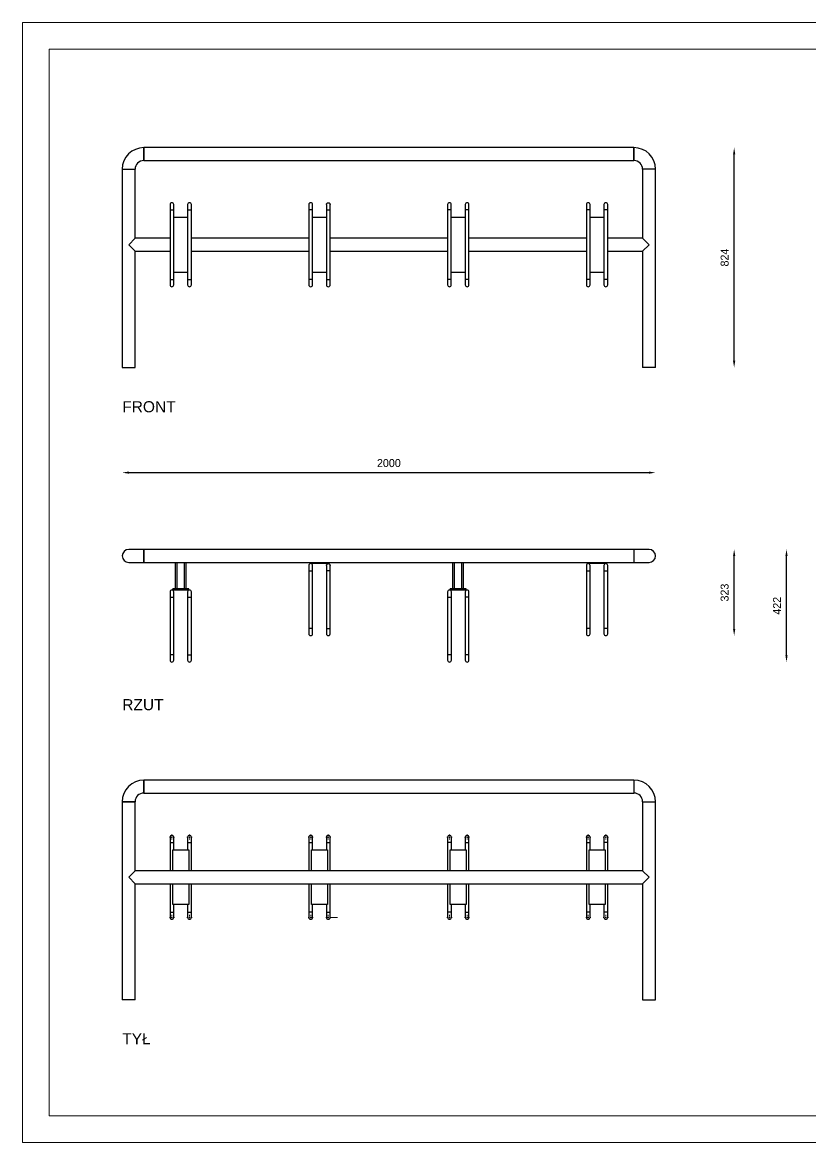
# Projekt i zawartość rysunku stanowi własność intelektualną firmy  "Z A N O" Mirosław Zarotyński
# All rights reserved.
# Model space of a CAD drawing. Header units: millimetres. Extents: x 4169 to 10109, y -3451 to 749.
# Drawn here: x 4169 to 7122, y -3451 to 749 of the extents above; entities that cross this region are included whole.
import ezdxf

# ---------------------------------------------------------------- set-up
doc = ezdxf.new("R2010")
doc.units = ezdxf.units.MM
doc.header["$PDSIZE"] = -1
doc.layers.add('tabelka', color=155, linetype='Continuous')
doc.layers.add('WYMIAR', color=96, linetype='Continuous')
doc.dimstyles.new('1-1', dxfattribs={"dimtxt": 30, "dimasz": 25, "dimexe": 6.25, "dimexo": 30, "dimgap": 20.625, "dimtad": 1, "dimdec": 1, "dimtxsty": 'Standard', "dimcen": 0, "dimclrd": 2, "dimclre": 2, "dimclrt": 2, "dimadec": 0, "dimazin": 0, "dimtfac": 1, "dimtdec": 1, "dimtmove": 0, "dimatfit": 3, "dimfxl": 0, "dimarcsym": 0})

# ---------------------------------------------------------------- blocks, each defined once
blk = doc.blocks.new('front')
for p, q in [((6632.9, 279.1), (4796.4, 279.1)), ((4796.4, 254.9), (4796.4, 279.1)), ((4796.4, 279.1), (4796.4, 230.8)), ((4796.4, 230.8), (4796.4, 254.9)), ((6632.9, 279.1), (6632.9, 230.8)), ((6632.9, 254.9), (6632.9, 279.1)), ((6632.9, 230.8), (6632.9, 254.9)), ((4796.4, 230.8), (6632.9, 230.8)), ((4715.5, 198.2), (4715.5, -545.1)), ((4715.5, 198.2), (4763.8, 198.2)), ((4763.8, -60.9), (4763.8, 198.2)), ((6665.5, 198.2), (6665.5, -60.9)), ((6713.8, 198.2), (6665.5, 198.2)), ((6713.8, -545.1), (6713.8, 198.2)), ((4894.7, 65.4), (4894.7, 45.4)), ((4894.7, 45.4), (4894.7, -215.6)), ((4894.7, 45.4), (4908.7, 45.4)), ((4908.7, 45.4), (4908.7, 65.4)), ((4908.7, -215.6), (4908.7, 45.4)), ((4960.7, 65.4), (4960.7, 45.4)), ((4960.7, 45.4), (4960.7, -215.6)), ((4960.7, 45.4), (4974.7, 45.4)), ((4974.7, 45.4), (4974.7, 65.4)), ((4974.7, -215.6), (4974.7, 45.4)), ((5414.7, 65.4), (5414.7, 45.4)), ((5414.7, 45.4), (5414.7, -215.6)), ((5421.7, 45.4), (5414.7, 45.4)), ((5428.7, 45.4), (5421.7, 45.4)), ((5428.7, 45.4), (5428.7, 65.4)), ((5428.7, -215.6), (5428.7, 45.4)), ((5480.7, 65.4), (5480.7, 45.4)), ((5480.7, 45.4), (5480.7, -215.6)), ((5480.7, 45.4), (5494.7, 45.4)), ((5494.7, 45.4), (5494.7, 65.4)), ((5494.7, -215.6), (5494.7, 45.4)), ((5934.7, 65.4), (5934.7, 45.4)), ((5934.7, 45.4), (5934.7, -215.6)), ((5941.7, 45.4), (5934.7, 45.4)), ((5948.7, 45.4), (5941.7, 45.4)), ((5948.7, 45.4), (5948.7, 65.4)), ((5948.7, -215.6), (5948.7, 45.4)), ((6000.7, 65.4), (6000.7, 45.4)), ((6000.7, 45.4), (6000.7, -215.6)), ((6007.7, 45.4), (6000.7, 45.4)), ((6014.7, 45.4), (6007.7, 45.4)), ((6014.7, 45.4), (6014.7, 65.4)), ((6014.7, -215.6), (6014.7, 45.4)), ((6454.7, 65.4), (6454.7, 45.4)), ((6454.7, 45.4), (6454.7, -215.6)), ((6461.7, 45.4), (6454.7, 45.4)), ((6468.7, 45.4), (6461.7, 45.4)), ((6468.7, 45.4), (6468.7, 65.4)), ((6468.7, -215.6), (6468.7, 45.4)), ((6520.7, 65.4), (6520.7, 45.4)), ((6520.7, 45.4), (6520.7, -215.6)), ((6527.7, 45.4), (6520.7, 45.4)), ((6534.7, 45.4), (6527.7, 45.4)), ((6534.7, 45.4), (6534.7, 65.4)), ((6534.7, -215.6), (6534.7, 45.4)), ((4960.7, 17.4), (4908.7, 17.4)), ((5480.7, 17.4), (5428.7, 17.4)), ((6000.7, 17.4), (5948.7, 17.4)), ((6520.7, 17.4), (6468.7, 17.4)), ((4739.7, -85.1), (4763.8, -60.9)), ((4894.7, -60.9), (4763.8, -60.9)), ((5414.7, -60.9), (4974.7, -60.9)), ((5934.7, -60.9), (5494.7, -60.9)), ((6454.7, -60.9), (6014.7, -60.9)), ((6665.5, -60.9), (6534.7, -60.9)), ((6665.5, -60.9), (6689.7, -85.1)), ((4763.8, -109.2), (4739.7, -85.1)), ((4763.8, -545.1), (4763.8, -109.2)), ((4763.8, -109.2), (4894.7, -109.2)), ((4974.7, -109.2), (5414.7, -109.2)), ((5494.7, -109.2), (5934.7, -109.2)), ((6014.7, -109.2), (6454.7, -109.2)), ((6534.7, -109.2), (6665.5, -109.2)), ((6689.7, -85.1), (6665.5, -109.2)), ((6665.5, -109.2), (6665.5, -545.1)), ((4908.7, -187.6), (4960.7, -187.6)), ((5428.7, -187.6), (5480.7, -187.6)), ((5948.7, -187.6), (6000.7, -187.6)), ((6468.7, -187.6), (6520.7, -187.6)), ((4894.7, -215.6), (4894.7, -235.6)), ((4894.7, -215.6), (4908.7, -215.6)), ((4908.7, -235.6), (4908.7, -215.6)), ((4960.7, -215.6), (4960.7, -235.6)), ((4960.7, -215.6), (4974.7, -215.6)), ((4974.7, -235.6), (4974.7, -215.6)), ((5414.7, -215.6), (5414.7, -235.6)), ((5421.7, -215.6), (5414.7, -215.6)), ((5428.7, -215.6), (5421.7, -215.6)), ((5428.7, -235.6), (5428.7, -215.6)), ((5480.7, -215.6), (5480.7, -235.6)), ((5480.7, -215.6), (5494.7, -215.6)), ((5494.7, -235.6), (5494.7, -215.6)), ((5934.7, -215.6), (5934.7, -235.6)), ((5941.7, -215.6), (5934.7, -215.6)), ((5948.7, -215.6), (5941.7, -215.6)), ((5948.7, -235.6), (5948.7, -215.6)), ((6000.7, -215.6), (6000.7, -235.6)), ((6007.7, -215.6), (6000.7, -215.6)), ((6014.7, -215.6), (6007.7, -215.6)), ((6014.7, -235.6), (6014.7, -215.6)), ((6454.7, -215.6), (6454.7, -235.6)), ((6468.7, -215.6), (6454.7, -215.6)), ((6468.7, -235.6), (6468.7, -215.6)), ((6520.7, -215.6), (6520.7, -235.6)), ((6527.7, -215.6), (6520.7, -215.6)), ((6534.7, -215.6), (6527.7, -215.6)), ((6534.7, -235.6), (6534.7, -215.6)), ((4715.5, -545.1), (4763.8, -545.1)), ((6713.8, -545.1), (6665.5, -545.1))]:
    blk.add_line(p, q)
at = {"flags": 128}
blk.add_lwpolyline([(5480.7, 65.4), (5480.9, 67), (5481.4, 68.5), (5482.2, 69.8), (5483.3, 70.9), (5484.7, 71.7), (5486.1, 72.2), (5487.7, 72.4), (5489.3, 72.2), (5490.7, 71.7), (5492.1, 70.9), (5493.2, 69.8), (5494, 68.5), (5494.5, 67), (5494.7, 65.4), (5494.7, 65.4)], dxfattribs=at)
for centre, radius, start, end in [((4796.4, 198.2), 80.9, 90, 180), ((6632.9, 198.2), 80.9, 0, 90), ((4796.4, 198.2), 32.6, 90, 180), ((6632.9, 198.2), 32.6, 0, 90), ((4901.7, 65.4), 7, 0, 180), ((4967.7, 65.4), 7, 0, 180), ((5421.7, 65.4), 7, 90, 180), ((5421.7, 65.4), 7, 0, 90), ((5941.7, 65.4), 7, 90, 180), ((5941.7, 65.4), 7, 0, 90), ((6007.7, 65.4), 7, 0, 180), ((6461.7, 65.4), 7, 90, 180), ((6461.7, 65.4), 7, 0, 90), ((6527.7, 65.4), 7, 90, 180), ((6527.7, 65.4), 7, 0, 90), ((4901.7, -235.6), 7, 180, 0), ((4967.7, -235.6), 7, 180, 0), ((5421.7, -235.6), 7, 180, 270), ((5421.7, -235.6), 7, 270, 0), ((5487.7, -235.6), 7, 180, 0), ((5941.7, -235.6), 7, 180, 270), ((5941.7, -235.6), 7, 270, 0), ((6007.7, -235.6), 7, 180, 270), ((6007.7, -235.6), 7, 270, 0), ((6461.7, -235.6), 7, 180, 0), ((6527.7, -235.6), 7, 180, 270), ((6527.7, -235.6), 7, 270, 0)]:
    blk.add_arc(centre, radius, start, end)
blk = doc.blocks.new('rzut')
for p, q in [((1261.7, -25.2), (1205, -25.2)), ((3098.2, -25.2), (1261.7, -25.2)), ((1261.7, -73.5), (1261.7, -25.2)), ((1261.7, -25.2), (1261.7, -49.4)), ((3155, -25.2), (3098.2, -25.2)), ((3098.2, -25.2), (3098.2, -73.5)), ((1205, -73.5), (1261.7, -73.5)), ((1261.7, -49.4), (1261.7, -73.5)), ((1261.7, -73.5), (3098.2, -73.5)), ((1380, -173.4), (1380, -73.5)), ((1386.4, -173.4), (1386.4, -73.5)), ((1413.6, -173.4), (1413.6, -73.5)), ((1420, -173.4), (1420, -73.5)), ((1890, -73.5), (1890, -78.4)), ((1950, -78.4), (1890, -78.4)), ((1950, -73.5), (1950, -78.4)), ((2420, -173.4), (2420, -73.5)), ((2426.4, -173.4), (2426.4, -73.5)), ((2453.6, -173.4), (2453.6, -73.5)), ((2460, -173.4), (2460, -73.5)), ((2930, -73.5), (2930, -78.4)), ((2990, -78.4), (2930, -78.4)), ((2990, -73.5), (2990, -78.4)), ((3098.2, -73.5), (3155, -73.5)), ((1880, -85.4), (1880, -105.4)), ((1880, -105.4), (1880, -321.4)), ((1880, -105.4), (1894, -105.4)), ((1894, -105.4), (1894, -85.4)), ((1894, -321.4), (1894, -105.4)), ((1946, -85.4), (1946, -105.4)), ((1946, -105.4), (1946, -321.4)), ((1953, -105.4), (1946, -105.4)), ((1960, -105.4), (1953, -105.4)), ((1960, -105.4), (1960, -85.4)), ((1960, -321.4), (1960, -105.4)), ((2920, -85.4), (2920, -105.4)), ((2920, -105.4), (2920, -321.4)), ((2920, -105.4), (2934, -105.4)), ((2934, -105.4), (2934, -85.4)), ((2934, -321.4), (2934, -105.4)), ((2986, -85.4), (2986, -105.4)), ((2986, -105.4), (2986, -321.4)), ((2986, -105.4), (3000, -105.4)), ((3000, -105.4), (3000, -85.4)), ((3000, -321.4), (3000, -105.4)), ((1360, -184.4), (1360, -204.4)), ((1360, -204.4), (1360, -420.4)), ((1360, -204.4), (1374, -204.4)), ((1370, -178.1), (1370, -173.4)), ((1430, -173.4), (1370, -173.4)), ((1429.4, -178.4), (1370.6, -178.4)), ((1374, -204.4), (1374, -184.4)), ((1374, -420.4), (1374, -204.4)), ((1426, -184.4), (1426, -204.4)), ((1426, -204.4), (1426, -420.4)), ((1426, -204.4), (1440, -204.4)), ((1430, -178.1), (1430, -173.4)), ((1440, -204.4), (1440, -184.4)), ((1440, -420.4), (1440, -204.4)), ((2400, -184.4), (2400, -204.4)), ((2400, -204.4), (2400, -420.4)), ((2400, -204.4), (2414, -204.4)), ((2470, -173.4), (2410, -173.4)), ((2410, -178.1), (2410, -173.4)), ((2469.4, -178.4), (2410.6, -178.4)), ((2414, -204.4), (2414, -184.4)), ((2414, -420.4), (2414, -204.4)), ((2466, -184.4), (2466, -204.4)), ((2466, -204.4), (2466, -420.4)), ((2480, -204.4), (2466, -204.4)), ((2470, -178.1), (2470, -173.4)), ((2480, -204.4), (2480, -184.4)), ((2480, -420.4), (2480, -204.4)), ((1880, -321.4), (1880, -341.4)), ((1887, -321.4), (1880, -321.4)), ((1894, -321.4), (1887, -321.4)), ((1894, -341.4), (1894, -321.4)), ((1946, -321.4), (1946, -341.4)), ((1946, -321.4), (1960, -321.4)), ((1960, -341.4), (1960, -321.4)), ((2920, -321.4), (2920, -341.4)), ((2927, -321.4), (2920, -321.4)), ((2934, -321.4), (2927, -321.4)), ((2934, -341.4), (2934, -321.4)), ((2986, -321.4), (2986, -341.4)), ((2993, -321.4), (2986, -321.4)), ((3000, -321.4), (2993, -321.4)), ((3000, -341.4), (3000, -321.4)), ((1360, -420.4), (1360, -440.4)), ((1374, -420.4), (1360, -420.4)), ((1374, -440.4), (1374, -420.4)), ((1426, -420.4), (1426, -440.4)), ((1426, -420.4), (1440, -420.4)), ((1440, -440.4), (1440, -420.4)), ((2400, -420.4), (2400, -440.4)), ((2407, -420.4), (2400, -420.4)), ((2414, -420.4), (2407, -420.4)), ((2414, -440.4), (2414, -420.4)), ((2466, -420.4), (2466, -440.4)), ((2480, -420.4), (2466, -420.4)), ((2480, -440.4), (2480, -420.4))]:
    blk.add_line(p, q)
at = {"flags": 128}
for points in [[(1946, -85.4), (1946.2, -83.8), (1946.7, -82.3), (1947.5, -81), (1948.6, -79.9), (1949.9, -79.1), (1951.4, -78.6), (1953, -78.4), (1954.5, -78.6), (1956, -79.1), (1957.3, -79.9), (1958.5, -81), (1959.3, -82.3), (1959.8, -83.8), (1960, -85.4), (1960, -85.4)], [(1946, -341.4), (1946.2, -342.9), (1946.7, -344.4), (1947.5, -345.7), (1948.6, -346.9), (1949.9, -347.7), (1951.4, -348.2), (1953, -348.4), (1954.5, -348.2), (1956, -347.7), (1957.3, -346.9), (1958.5, -345.7), (1959.3, -344.4), (1959.8, -342.9), (1960, -341.4), (1960, -341.4)]]:
    blk.add_lwpolyline(points, dxfattribs=at)
for centre, radius, start, end in [((1205, -49.4), 24.2, 90, 180), ((1205, -49.4), 24.2, 90, 270), ((3155, -49.4), 24.2, 0, 90), ((3155, -49.4), 24.2, 270, 90), ((1205, -49.4), 24.2, 180, 270), ((1887, -85.4), 7, 90, 180), ((1887, -85.4), 7, 0, 90), ((2927, -85.4), 7, 0, 180), ((2993, -85.4), 7, 90, 180), ((2993, -85.4), 7, 0, 90), ((3155, -49.4), 24.2, 270, 0), ((1367, -184.4), 7, 0, 180), ((1433, -184.4), 7, 0, 180), ((2407, -184.4), 7, 90, 180), ((2407, -184.4), 7, 0, 90), ((2473, -184.4), 7, 0, 180), ((1887, -341.4), 7, 180, 270), ((1887, -341.4), 7, 270, 0), ((2927, -341.4), 7, 180, 270), ((2927, -341.4), 7, 270, 0), ((2993, -341.4), 7, 180, 270), ((2993, -341.4), 7, 270, 0), ((1367, -440.4), 7, 180, 0), ((1433, -440.4), 7, 180, 0), ((2407, -440.4), 7, 180, 270), ((2407, -440.4), 7, 270, 0), ((2473, -440.4), 7, 180, 270), ((2473, -440.4), 7, 270, 0)]:
    blk.add_arc(centre, radius, start, end)
blk = doc.blocks.new('SW_CENTERMARKSYMBOL_36')
at = {"color": 0, "linetype": 'Continuous', "lineweight": 0}
for p, q in [((-5, 0), (-9.5, 0)), ((0, 0), (-2.5, 0)), ((0, 5), (0, 9.5)), ((0, 0), (0, 2.5)), ((0, 0), (0, -2.5)), ((0, 0), (2.5, 0)), ((5, 0), (9.5, 0)), ((0, -5), (0, -9.5))]:
    blk.add_line(p, q, dxfattribs=at)
blk = doc.blocks.new('SW_CENTERMARKSYMBOL_37')
at = {"color": 0, "linetype": 'Continuous', "lineweight": 0}
for p, q in [((-5, 0), (-9.5, 0)), ((0, 0), (-2.5, 0)), ((0, 5), (0, 9.5)), ((0, 0), (0, 2.5)), ((0, 0), (0, -2.5)), ((0, 0), (2.5, 0)), ((5, 0), (9.5, 0)), ((0, -5), (0, -9.5))]:
    blk.add_line(p, q, dxfattribs=at)
blk = doc.blocks.new('SW_CENTERMARKSYMBOL_38')
at = {"color": 0, "linetype": 'Continuous', "lineweight": 0}
for p, q in [((-5, 0), (-9.5, 0)), ((0, 0), (-2.5, 0)), ((0, 5), (0, 9.5)), ((0, 0), (0, 2.5)), ((0, 0), (0, -2.5)), ((0, 0), (2.5, 0)), ((5, 0), (34.1, 0)), ((0, -5), (0, -9.5))]:
    blk.add_line(p, q, dxfattribs=at)
blk = doc.blocks.new('SW_CENTERMARKSYMBOL_39')
at = {"color": 0, "linetype": 'Continuous', "lineweight": 0}
for p, q in [((-5, 0), (-9.5, 0)), ((0, 0), (-2.5, 0)), ((0, 5), (0, 9.5)), ((0, 0), (0, 2.5)), ((0, 0), (0, -2.5)), ((0, 0), (2.5, 0)), ((5, 0), (9.5, 0)), ((0, -5), (0, -9.5))]:
    blk.add_line(p, q, dxfattribs=at)
blk = doc.blocks.new('SW_CENTERMARKSYMBOL_40')
at = {"color": 0, "linetype": 'Continuous', "lineweight": 0}
for p, q in [((-5, 0), (-9.5, 0)), ((0, 0), (-2.5, 0)), ((0, 5), (0, 9.5)), ((0, 0), (0, 2.5)), ((0, 0), (0, -2.5)), ((0, 0), (2.5, 0)), ((5, 0), (9.5, 0)), ((0, -5), (0, -9.5))]:
    blk.add_line(p, q, dxfattribs=at)
blk = doc.blocks.new('SW_CENTERMARKSYMBOL_41')
at = {"color": 0, "linetype": 'Continuous', "lineweight": 0}
for p, q in [((-5, 0), (-9.5, 0)), ((0, 0), (-2.5, 0)), ((0, 5), (0, 9.5)), ((0, 0), (0, 2.5)), ((0, 0), (0, -2.5)), ((0, 0), (2.5, 0)), ((5, 0), (9.5, 0)), ((0, -5), (0, -9.5))]:
    blk.add_line(p, q, dxfattribs=at)
blk = doc.blocks.new('SW_CENTERMARKSYMBOL_42')
at = {"color": 0, "linetype": 'Continuous', "lineweight": 0}
for p, q in [((-5, 0), (-9.5, 0)), ((0, 0), (-2.5, 0)), ((0, 5), (0, 9.5)), ((0, 0), (0, 2.5)), ((0, 0), (0, -2.5)), ((0, 0), (2.5, 0)), ((5, 0), (9.5, 0)), ((0, -5), (0, -9.5))]:
    blk.add_line(p, q, dxfattribs=at)
blk = doc.blocks.new('SW_CENTERMARKSYMBOL_43')
at = {"color": 0, "linetype": 'Continuous', "lineweight": 0}
for p, q in [((-5, 0), (-9.5, 0)), ((0, 0), (-2.5, 0)), ((0, 5), (0, 9.5)), ((0, 0), (0, 2.5)), ((0, 0), (0, -2.5)), ((0, 0), (2.5, 0)), ((5, 0), (9.5, 0)), ((0, -5), (0, -9.5))]:
    blk.add_line(p, q, dxfattribs=at)
blk = doc.blocks.new('SW_CENTERMARKSYMBOL_44')
at = {"color": 0, "linetype": 'Continuous', "lineweight": 0}
for p, q in [((-5, 0), (-9.5, 0)), ((0, 0), (-2.5, 0)), ((0, 5), (0, 9.5)), ((0, 0), (0, 2.5)), ((0, 0), (0, -2.5)), ((0, 0), (2.5, 0)), ((5, 0), (9.5, 0)), ((0, -5), (0, -9.5))]:
    blk.add_line(p, q, dxfattribs=at)
blk = doc.blocks.new('SW_CENTERMARKSYMBOL_45')
at = {"color": 0, "linetype": 'Continuous', "lineweight": 0}
for p, q in [((-5, 0), (-9.5, 0)), ((0, 0), (-2.5, 0)), ((0, 5), (0, 9.5)), ((0, 0), (0, 2.5)), ((0, 0), (0, -2.5)), ((0, 0), (2.5, 0)), ((5, 0), (9.5, 0)), ((0, -5), (0, -9.5))]:
    blk.add_line(p, q, dxfattribs=at)
blk = doc.blocks.new('SW_CENTERMARKSYMBOL_46')
at = {"color": 0, "linetype": 'Continuous', "lineweight": 0}
for p, q in [((-5, 0), (-9.5, 0)), ((0, 0), (-2.5, 0)), ((0, 5), (0, 9.5)), ((0, 0), (0, 2.5)), ((0, 0), (0, -2.5)), ((0, 0), (2.5, 0)), ((5, 0), (9.5, 0)), ((0, -5), (0, -9.5))]:
    blk.add_line(p, q, dxfattribs=at)
blk = doc.blocks.new('SW_CENTERMARKSYMBOL_47')
at = {"color": 0, "linetype": 'Continuous', "lineweight": 0}
for p, q in [((-5, 0), (-9.5, 0)), ((0, 0), (-2.5, 0)), ((0, 5), (0, 9.5)), ((0, 0), (0, 2.5)), ((0, 0), (0, -2.5)), ((0, 0), (2.5, 0)), ((5, 0), (9.5, 0)), ((0, -5), (0, -9.5))]:
    blk.add_line(p, q, dxfattribs=at)
blk = doc.blocks.new('SW_CENTERMARKSYMBOL_48')
at = {"color": 0, "linetype": 'Continuous', "lineweight": 0}
for p, q in [((-5, 0), (-9.5, 0)), ((0, 0), (-2.5, 0)), ((0, 5), (0, 9.5)), ((0, 0), (0, 2.5)), ((0, 0), (0, -2.5)), ((0, 0), (2.5, 0)), ((5, 0), (9.5, 0)), ((0, -5), (0, -9.5))]:
    blk.add_line(p, q, dxfattribs=at)
blk = doc.blocks.new('SW_CENTERMARKSYMBOL_49')
at = {"color": 0, "linetype": 'Continuous', "lineweight": 0}
for p, q in [((-5, 0), (-9.5, 0)), ((0, 0), (-2.5, 0)), ((0, 5), (0, 9.5)), ((0, 0), (0, 2.5)), ((0, 0), (0, -2.5)), ((0, 0), (2.5, 0)), ((5, 0), (9.5, 0)), ((0, -5), (0, -9.5))]:
    blk.add_line(p, q, dxfattribs=at)
blk = doc.blocks.new('SW_CENTERMARKSYMBOL_50')
at = {"color": 0, "linetype": 'Continuous', "lineweight": 0}
for p, q in [((-5, 0), (-9.5, 0)), ((0, 0), (-2.5, 0)), ((0, 5), (0, 9.5)), ((0, 0), (0, 2.5)), ((0, 0), (0, -2.5)), ((0, 0), (2.5, 0)), ((5, 0), (9.5, 0)), ((0, -5), (0, -9.5))]:
    blk.add_line(p, q, dxfattribs=at)
blk = doc.blocks.new('SW_CENTERMARKSYMBOL_51')
at = {"color": 0, "linetype": 'Continuous', "lineweight": 0}
for p, q in [((-5, 0), (-9.5, 0)), ((0, 0), (-2.5, 0)), ((0, 5), (0, 9.5)), ((0, 0), (0, 2.5)), ((0, 0), (0, -2.5)), ((0, 0), (2.5, 0)), ((5, 0), (9.5, 0)), ((0, -5), (0, -9.5))]:
    blk.add_line(p, q, dxfattribs=at)
blk = doc.blocks.new('tyl')
for p, q in [((3098.2, -1010.6), (1261.7, -1010.6)), ((1261.7, -1034.7), (1261.7, -1010.6)), ((1261.7, -1010.6), (1261.7, -1058.9)), ((1261.7, -1058.9), (1261.7, -1034.7)), ((3098.2, -1010.6), (3098.2, -1058.9)), ((1180.8, -1091.5), (1180.8, -1834.7)), ((1229.1, -1091.5), (1180.8, -1091.5)), ((1180.8, -1091.5), (1205, -1091.5)), ((1205, -1091.5), (1229.1, -1091.5)), ((1229.1, -1350.6), (1229.1, -1091.5)), ((1261.7, -1058.9), (3098.2, -1058.9)), ((3130.8, -1091.5), (3130.8, -1350.6)), ((3130.8, -1091.5), (3179.1, -1091.5)), ((3179.1, -1834.7), (3179.1, -1091.5)), ((1360, -1224.2), (1360, -1244.2)), ((1360, -1244.2), (1360, -1350.6)), ((1360, -1244.2), (1367, -1244.2)), ((1367, -1244.2), (1374, -1244.2)), ((1374, -1244.2), (1374, -1224.2)), ((1374, -1272.2), (1374, -1244.2)), ((1426, -1224.2), (1426, -1244.2)), ((1426, -1244.2), (1426, -1272.2)), ((1426, -1244.2), (1440, -1244.2)), ((1440, -1244.2), (1440, -1224.2)), ((1440, -1350.6), (1440, -1244.2)), ((1880, -1224.2), (1880, -1244.2)), ((1880, -1244.2), (1880, -1350.6)), ((1880, -1244.2), (1894, -1244.2)), ((1894, -1244.2), (1894, -1224.2)), ((1894, -1272.2), (1894, -1244.2)), ((1946, -1224.2), (1946, -1244.2)), ((1946, -1244.2), (1946, -1272.2)), ((1946, -1244.2), (1953, -1244.2)), ((1953, -1244.2), (1960, -1244.2)), ((1960, -1244.2), (1960, -1224.2)), ((1960, -1350.6), (1960, -1244.2)), ((2400, -1224.2), (2400, -1244.2)), ((2400, -1244.2), (2400, -1350.6)), ((2414, -1244.2), (2400, -1244.2)), ((2414, -1244.2), (2414, -1224.2)), ((2414, -1272.2), (2414, -1244.2)), ((2466, -1224.2), (2466, -1244.2)), ((2466, -1244.2), (2466, -1272.2)), ((2466, -1244.2), (2473, -1244.2)), ((2473, -1244.2), (2480, -1244.2)), ((2480, -1244.2), (2480, -1224.2)), ((2480, -1350.6), (2480, -1244.2)), ((2920, -1224.2), (2920, -1244.2)), ((2920, -1244.2), (2920, -1350.6)), ((2920, -1244.2), (2934, -1244.2)), ((2934, -1244.2), (2934, -1224.2)), ((2934, -1272.2), (2934, -1244.2)), ((2986, -1224.2), (2986, -1244.2)), ((2986, -1244.2), (2986, -1272.2)), ((3000, -1244.2), (2986, -1244.2)), ((3000, -1244.2), (3000, -1224.2)), ((3000, -1350.6), (3000, -1244.2)), ((1370, -1272.2), (1430, -1272.2)), ((1370, -1350.6), (1370, -1272.2)), ((1430, -1272.2), (1430, -1350.6)), ((1890, -1350.6), (1890, -1272.2)), ((1890, -1272.2), (1950, -1272.2)), ((1950, -1272.2), (1950, -1350.6)), ((2410, -1350.6), (2410, -1272.2)), ((2410, -1272.2), (2470, -1272.2)), ((2470, -1272.2), (2470, -1350.6)), ((2930, -1350.6), (2930, -1272.2)), ((2930, -1272.2), (2990, -1272.2)), ((2990, -1272.2), (2990, -1350.6)), ((1205, -1374.7), (1229.1, -1350.6)), ((1229.1, -1398.9), (1205, -1374.7)), ((3130.8, -1350.6), (1229.1, -1350.6)), ((3130.8, -1350.6), (3155, -1374.7)), ((3155, -1374.7), (3130.8, -1398.9)), ((1229.1, -1834.7), (1229.1, -1398.9)), ((1229.1, -1398.9), (3130.8, -1398.9)), ((1360, -1398.9), (1360, -1505.2)), ((1370, -1477.2), (1370, -1398.9)), ((1430, -1398.9), (1430, -1477.2)), ((1440, -1505.2), (1440, -1398.9)), ((1880, -1398.9), (1880, -1505.2)), ((1890, -1477.2), (1890, -1398.9)), ((1950, -1398.9), (1950, -1477.2)), ((1960, -1505.2), (1960, -1398.9)), ((2400, -1398.9), (2400, -1505.2)), ((2410, -1477.2), (2410, -1398.9)), ((2470, -1398.9), (2470, -1477.2)), ((2480, -1505.2), (2480, -1398.9)), ((2920, -1398.9), (2920, -1505.2)), ((2930, -1477.2), (2930, -1398.9)), ((2990, -1398.9), (2990, -1477.2)), ((3000, -1505.2), (3000, -1398.9)), ((3130.8, -1398.9), (3130.8, -1834.7)), ((1360, -1505.2), (1360, -1525.2)), ((1360, -1505.2), (1367, -1505.2)), ((1367, -1505.2), (1374, -1505.2)), ((1430, -1477.2), (1370, -1477.2)), ((1374, -1505.2), (1374, -1477.2)), ((1374, -1525.2), (1374, -1505.2)), ((1426, -1477.2), (1426, -1505.2)), ((1426, -1505.2), (1426, -1525.2)), ((1426, -1505.2), (1440, -1505.2)), ((1440, -1525.2), (1440, -1505.2)), ((1880, -1505.2), (1880, -1525.2)), ((1894, -1505.2), (1880, -1505.2)), ((1950, -1477.2), (1890, -1477.2)), ((1894, -1505.2), (1894, -1477.2)), ((1894, -1525.2), (1894, -1505.2)), ((1946, -1477.2), (1946, -1505.2)), ((1946, -1505.2), (1946, -1525.2)), ((1946, -1505.2), (1953, -1505.2)), ((1953, -1505.2), (1960, -1505.2)), ((1960, -1525.2), (1960, -1505.2)), ((2400, -1505.2), (2400, -1525.2)), ((2414, -1505.2), (2400, -1505.2)), ((2470, -1477.2), (2410, -1477.2)), ((2414, -1505.2), (2414, -1477.2)), ((2414, -1525.2), (2414, -1505.2)), ((2466, -1477.2), (2466, -1505.2)), ((2466, -1505.2), (2466, -1525.2)), ((2466, -1505.2), (2473, -1505.2)), ((2473, -1505.2), (2480, -1505.2)), ((2480, -1525.2), (2480, -1505.2)), ((2920, -1505.2), (2920, -1525.2)), ((2934, -1505.2), (2920, -1505.2)), ((2990, -1477.2), (2930, -1477.2)), ((2934, -1505.2), (2934, -1477.2)), ((2934, -1525.2), (2934, -1505.2)), ((2986, -1477.2), (2986, -1505.2)), ((2986, -1505.2), (2986, -1525.2)), ((3000, -1505.2), (2986, -1505.2)), ((3000, -1525.2), (3000, -1505.2)), ((1229.1, -1834.7), (1180.8, -1834.7)), ((3130.8, -1834.7), (3179.1, -1834.7))]:
    blk.add_line(p, q)
for centre, radius, start, end in [((1261.7, -1091.5), 80.9, 90, 180), ((3098.2, -1091.5), 80.9, 0, 90), ((1261.7, -1091.5), 32.6, 90, 180), ((3098.2, -1091.5), 32.6, 0, 90), ((1367, -1224.2), 7, 0, 180), ((1433, -1224.2), 7, 0, 180), ((1887, -1224.2), 7, 0, 180), ((1953, -1224.2), 7, 0, 180), ((2407, -1224.2), 7, 90, 180), ((2407, -1224.2), 7, 0, 90), ((2473, -1224.2), 7, 0, 180), ((2927, -1224.2), 7, 0, 180), ((2993, -1224.2), 7, 0, 180), ((1367, -1525.2), 7, 180, 270), ((1367, -1525.2), 7, 270, 0), ((1433, -1525.2), 7, 180, 0), ((1887, -1525.2), 7, 180, 270), ((1887, -1525.2), 7, 270, 0), ((1953, -1525.2), 7, 180, 270), ((1953, -1525.2), 7, 270, 0), ((2407, -1525.2), 7, 180, 360), ((2473, -1525.2), 7, 180, 270), ((2473, -1525.2), 7, 270, 0), ((2927, -1525.2), 7, 180, 0), ((2993, -1525.2), 7, 180, 0)]:
    blk.add_arc(centre, radius, start, end)
for name, p in [('SW_CENTERMARKSYMBOL_51', (1367, -1224.2)), ('SW_CENTERMARKSYMBOL_41', (1433, -1224.2)), ('SW_CENTERMARKSYMBOL_44', (1887, -1224.2)), ('SW_CENTERMARKSYMBOL_39', (1953, -1224.2)), ('SW_CENTERMARKSYMBOL_43', (2407, -1224.2)), ('SW_CENTERMARKSYMBOL_47', (2473, -1224.2)), ('SW_CENTERMARKSYMBOL_49', (2927, -1224.2)), ('SW_CENTERMARKSYMBOL_37', (2993, -1224.2)), ('SW_CENTERMARKSYMBOL_50', (1367, -1525.2)), ('SW_CENTERMARKSYMBOL_40', (1433, -1525.2)), ('SW_CENTERMARKSYMBOL_45', (1887, -1525.2)), ('SW_CENTERMARKSYMBOL_38', (1953, -1525.2)), ('SW_CENTERMARKSYMBOL_42', (2407, -1525.2)), ('SW_CENTERMARKSYMBOL_46', (2473, -1525.2)), ('SW_CENTERMARKSYMBOL_48', (2927, -1525.2)), ('SW_CENTERMARKSYMBOL_36', (2993, -1525.2))]:
    blk.add_blockref(name, p)
blk = doc.blocks.new('*D67')
at = {"color": 2, "lineweight": -2}
blk.add_line((6836, -520.1), (6836, 254.1), dxfattribs=at)
at = {"color": 2}
for points in [[(6831.8, 254.1), (6840.2, 254.1), (6836, 279.1)], [(6831.8, -520.1), (6840.2, -520.1), (6836, -545.1)]]:
    blk.add_solid(points, dxfattribs=at)
at = {"layer": 'Defpoints', "color": 0}
for p in [(6460.5, 279.1), (6836, 279.1), (6517.2, -545.1)]:
    blk.add_point(p, dxfattribs=at)
at = {"color": 2, "insert": (6800.4, -133), "char_height": 30, "attachment_point": 5, "rotation": 90}
blk.add_mtext('824', dxfattribs=at)
blk = doc.blocks.new('*D69')
at = {"color": 2, "lineweight": -2}
blk.add_line((4568.1, -939.4), (6516.4, -939.4), dxfattribs=at)
at = {"color": 2}
for points in [[(4568.1, -935.2), (4568.1, -943.5), (4543.1, -939.4)], [(6516.4, -935.2), (6516.4, -943.5), (6541.4, -939.4)]]:
    blk.add_solid(points, dxfattribs=at)
at = {"layer": 'Defpoints', "color": 0}
for p in [(6541.4, -939.4), (4543.1, -1251.6), (6541.4, -1251.6)]:
    blk.add_point(p, dxfattribs=at)
at = {"color": 2, "insert": (5542.2, -903.7), "char_height": 30, "attachment_point": 5}
blk.add_mtext('2000', dxfattribs=at)
blk = doc.blocks.new('*D70')
at = {"color": 2, "lineweight": -2}
blk.add_line((6836, -1525.6), (6836, -1252.5), dxfattribs=at)
at = {"color": 2}
for points in [[(6831.8, -1252.5), (6840.2, -1252.5), (6836, -1227.5)], [(6831.8, -1525.6), (6840.2, -1525.6), (6836, -1550.6)]]:
    blk.add_solid(points, dxfattribs=at)
at = {"layer": 'Defpoints', "color": 0}
for p in [(6355.2, -1227.5), (6836, -1227.5), (6355.2, -1550.6)]:
    blk.add_point(p, dxfattribs=at)
at = {"color": 2, "insert": (6800.4, -1389.1), "char_height": 30, "attachment_point": 5, "rotation": 90}
blk.add_mtext('323', dxfattribs=at)
blk = doc.blocks.new('*D71')
at = {"color": 2, "lineweight": -2}
blk.add_line((7032.1, -1624.6), (7032.1, -1252.5), dxfattribs=at)
at = {"color": 2}
for points in [[(7027.9, -1252.5), (7036.3, -1252.5), (7032.1, -1227.5)], [(7027.9, -1624.6), (7036.3, -1624.6), (7032.1, -1649.6)]]:
    blk.add_solid(points, dxfattribs=at)
at = {"layer": 'Defpoints', "color": 0}
for p in [(5835.2, -1227.5), (7032.1, -1227.5), (5835.2, -1649.6)]:
    blk.add_point(p, dxfattribs=at)
at = {"color": 2, "insert": (6996.5, -1438.6), "char_height": 30, "attachment_point": 5, "rotation": 90}
blk.add_mtext('422', dxfattribs=at)

msp = doc.modelspace()

# ---------------------------------------------------------------- linework, layer by layer
at = {"layer": 'tabelka', "lineweight": 5}
for points in [[(4169.08, 748.67), (10109.08, 748.67), (10109.08, -3451.33), (4169.08, -3451.33)], [(4269.08, 648.67), (10009.08, 648.67), (10009.08, -3351.33), (4269.08, -3351.33)]]:
    msp.add_lwpolyline(points, close=True, dxfattribs=at)

# ---------------------------------------------------------------- block references
for name, p in [('front', (-172.47, 0)), ('rzut', (3362.24, -1202.25)), ('tyl', (3362.24, -1081.83))]:
    msp.add_blockref(name, p)

# ---------------------------------------------------------------- texts
at = {"layer": 'WYMIAR', "char_height": 41.5951, "width": 196.5247, "attachment_point": 1}
for s, insert in [('{\\f@Arial Unicode MS|b0|i0|c238|p34;FRONT}', (4543.07, -671.5)), ('{\\f@Arial Unicode MS|b0|i0|c238|p34;RZUT}', (4543.07, -1788.56)), ('{\\f@Arial Unicode MS|b0|i0|c238|p34;TYŁ}', (4543.07, -3041.27))]:
    msp.add_mtext(s, dxfattribs=dict(at, insert=insert))

# ---------------------------------------------------------------- dimensions: what is measured, and where the dimension line sits
for base, p1, p2, text, picture, middle in [((6836.01, 279.07), (6517.22, -545.08), (6460.47, 279.07), '824', '*D67', (6800.38, -133)), ((7032.12, -1227.49), (5835.22, -1649.64), (5835.22, -1227.49), '422', '*D71', (6996.49, -1438.56)), ((6836.01, -1227.49), (6355.22, -1550.64), (6355.22, -1227.49), '323', '*D70', (6800.38, -1389.06))]:
    dim = msp.add_linear_dim(base=base, p1=p1, p2=p2, angle=90, text=text, dimstyle='1-1', override={"dimse1": 1, "dimse2": 1})
    dim.commit()
    dim.dimension.update_dxf_attribs({"geometry": picture, "text_midpoint": middle})
dim = msp.add_linear_dim(base=(6541.37, -939.36), p1=(4543.07, -1251.64), p2=(6541.37, -1251.64), text='2000', dimstyle='1-1', override={"dimse1": 1, "dimse2": 1})
dim.commit()
dim.dimension.update_dxf_attribs({"geometry": '*D69', "text_midpoint": (5542.22, -903.73)})

doc.saveas('drawing.dxf')
